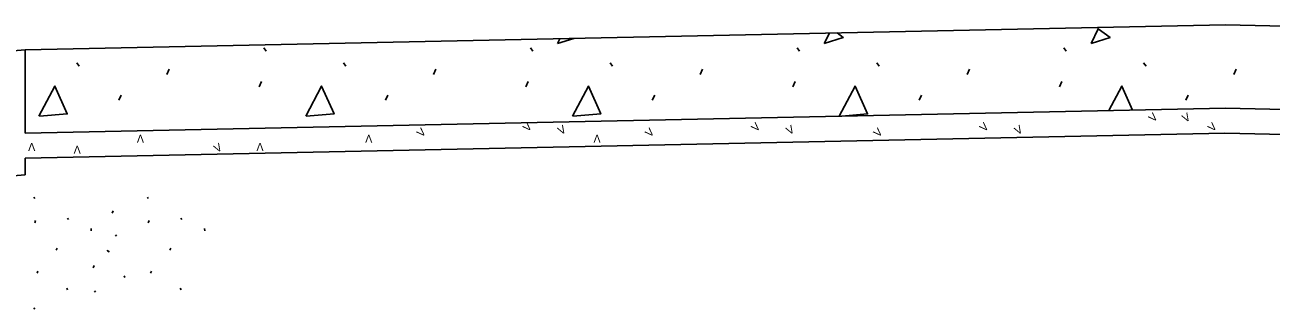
# Model space of a CAD drawing. Extents: x 1007 to 1035.5, y 1000.5 to 1021.5.
# Drawn here: x 1011.603 to 1014.717, y 1015.79 to 1016.501 of the extents above; entities that cross this region are included whole.
import ezdxf

# ---------------------------------------------------------------- set-up
doc = ezdxf.new("R2010")
doc.units = 0
doc.layers.add('Level 1', color=7, linetype='Continuous')

msp = doc.modelspace()

# ---------------------------------------------------------------- linework, layer by layer
at = {"layer": 'Level 1'}
for p, q in [((1011.6033, 1016.4383), (1014.6033, 1016.5007)), ((1017.6033, 1016.4383), (1014.6033, 1016.5007)), ((1009.1033, 1016.2299), (1011.6033, 1016.4383)), ((1011.6033, 1016.2299), (1011.6033, 1016.4383)), ((1012.1997, 1016.4437), (1012.2056, 1016.4348)), ((1012.8663, 1016.4437), (1012.8723, 1016.4348)), ((1013.533, 1016.4437), (1013.5389, 1016.4348)), ((1014.1997, 1016.4437), (1014.2056, 1016.4348)), ((1011.7323, 1016.406), (1011.7383, 1016.3971)), ((1012.399, 1016.406), (1012.4049, 1016.3971)), ((1013.0657, 1016.406), (1013.0716, 1016.3971)), ((1013.7323, 1016.406), (1013.7383, 1016.3971)), ((1014.399, 1016.406), (1014.4049, 1016.3971)), ((1011.9576, 1016.377), (1011.9635, 1016.3903)), ((1012.6243, 1016.377), (1012.6302, 1016.3903)), ((1013.2909, 1016.377), (1013.2968, 1016.3903)), ((1013.9576, 1016.377), (1013.9635, 1016.3903)), ((1014.6243, 1016.377), (1014.6302, 1016.3903)), ((1012.1884, 1016.3461), (1012.1944, 1016.3594)), ((1012.8551, 1016.3461), (1012.8611, 1016.3594)), ((1013.5218, 1016.3461), (1013.5278, 1016.3594)), ((1014.1884, 1016.3461), (1014.1944, 1016.3594)), ((1011.8377, 1016.3121), (1011.8436, 1016.3253)), ((1012.5043, 1016.3121), (1012.5103, 1016.3253)), ((1013.171, 1016.3121), (1013.1769, 1016.3253)), ((1013.8377, 1016.3121), (1013.8436, 1016.3253)), ((1014.5043, 1016.3121), (1014.5103, 1016.3253)), ((1011.6033, 1016.2299), (1014.6033, 1016.2923)), ((1017.6033, 1016.2299), (1014.6033, 1016.2923)), ((1011.6033, 1016.1674), (1014.602, 1016.2298)), ((1017.602, 1016.1674), (1014.602, 1016.2298)), ((1011.6033, 1016.1257), (1011.6033, 1016.1674)), ((1008.3531, 1015.8548), (1011.6033, 1016.1257)), ((1011.6253, 1016.0699), (1011.6278, 1016.0663)), ((1011.9089, 1016.0699), (1011.9113, 1016.0663)), ((1011.8209, 1016.0301), (1011.8233, 1016.0354)), ((1011.6273, 1016.0058), (1011.6297, 1016.0112)), ((1011.7094, 1016.0173), (1011.7118, 1016.0138)), ((1011.9109, 1016.0058), (1011.9133, 1016.0112)), ((1011.993, 1016.0173), (1011.9954, 1016.0138)), ((1011.7681, 1015.991), (1011.7687, 1015.9857)), ((1011.8295, 1015.9753), (1011.8319, 1015.9718)), ((1012.0517, 1015.991), (1012.0523, 1015.9857)), ((1011.6812, 1015.9372), (1011.6836, 1015.9425)), ((1011.8085, 1015.9372), (1011.8108, 1015.9336)), ((1011.8108, 1015.9358), (1011.8132, 1015.9323)), ((1011.9648, 1015.9372), (1011.9672, 1015.9425)), ((1011.6333, 1015.8797), (1011.6356, 1015.885)), ((1011.7735, 1015.8933), (1011.7759, 1015.8986)), ((1011.9168, 1015.8797), (1011.9192, 1015.885)), ((1011.8506, 1015.8728), (1011.8529, 1015.8692)), ((1011.7073, 1015.8418), (1011.7096, 1015.8383)), ((1011.7772, 1015.8354), (1011.7796, 1015.8318)), ((1011.9908, 1015.8418), (1011.9932, 1015.8383)), ((1011.6253, 1015.7933), (1011.6278, 1015.7898))]:
    msp.add_line(p, q, dxfattribs=at)
for points in [[(1012.975, 1016.4668), (1012.9343, 1016.4539)], [(1012.9343, 1016.4539), (1012.9401, 1016.4661)], [(1013.6326, 1016.4805), (1013.6483, 1016.4688), (1013.6009, 1016.4539)], [(1013.6009, 1016.4539), (1013.6135, 1016.4801)], [(1014.2676, 1016.4539), (1014.2853, 1016.4909), (1014.3149, 1016.4688), (1014.2676, 1016.4539)], [(1011.6379, 1016.2721), (1011.6778, 1016.3476), (1011.7089, 1016.278), (1011.6393, 1016.2721)], [(1012.3046, 1016.2721), (1012.3445, 1016.3476), (1012.3756, 1016.278), (1012.306, 1016.2721)], [(1012.9713, 1016.2721), (1013.0112, 1016.3476), (1013.0423, 1016.278), (1012.9727, 1016.2721)], [(1013.638, 1016.2723), (1013.6778, 1016.3476), (1013.7089, 1016.278), (1013.6444, 1016.2724)], [(1014.3121, 1016.2863), (1014.3445, 1016.3476), (1014.3713, 1016.2875)], [(1013.6444, 1016.2724), (1013.6442, 1016.2724)]]:
    msp.add_lwpolyline(points, dxfattribs=at)

# ---------------------------------------------------------------- texts
for rotation, p in [(45, (1014.4232, 1016.2559)), (30, (1014.5026, 1016.2557)), (45, (1012.8593, 1016.2318)), (30, (1012.9421, 1016.2248)), (45, (1013.43, 1016.2318)), (30, (1013.5128, 1016.2248)), (45, (1014.0007, 1016.2318)), (30, (1014.0834, 1016.2248)), (45, (1014.5713, 1016.2318)), (180, (1011.9005, 1016.2259)), (180, (1012.4712, 1016.2259)), (45, (1012.5944, 1016.2181)), (180, (1013.0418, 1016.2259)), (45, (1013.1651, 1016.2181)), (45, (1013.7358, 1016.2181)), (180, (1011.6288, 1016.2053)), (180, (1011.7425, 1016.1985)), (30, (1012.0825, 1016.1801)), (180, (1012.1994, 1016.2053))]:
    msp.add_text('V', height=0.02, rotation=rotation, dxfattribs=at).set_placement(p)

doc.saveas('drawing.dxf')
